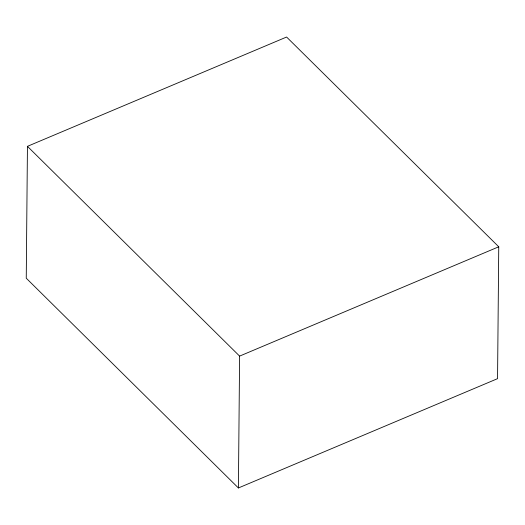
<?xml version="1.0" encoding="UTF-8"?>
<svg xmlns="http://www.w3.org/2000/svg" width="525" height="525" viewBox="0 0 525 525"><rect width="100%" height="100%" fill="white"/><g stroke="black" fill="none" stroke-linecap="round" stroke-linejoin="round"><path stroke-width="0.79" d="M27.444 146.344L26.25 278.211L238.409 487.968L497.556 378.656L498.75 246.789L286.591 37.032L27.444 146.344L239.603 356.108L238.409 487.968M239.603 356.108L498.75 246.789"/></g></svg>
